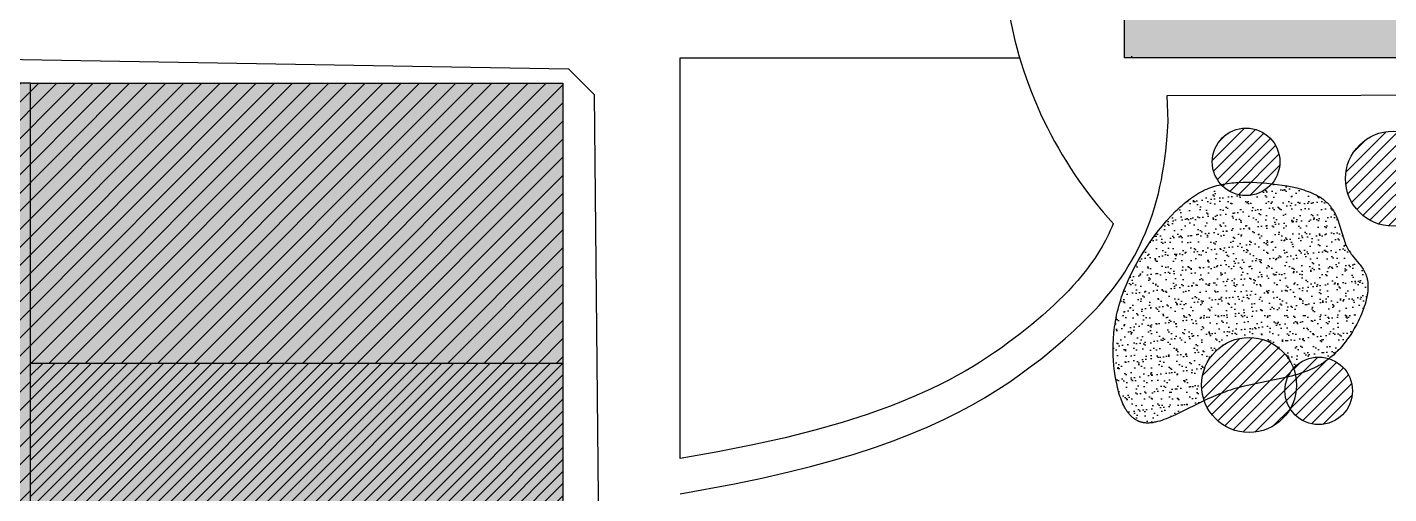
# Model space of a CAD drawing. Header units: metres. Extents: x 3702 to 4243, y 1567 to 1830.
# Drawn here: x 3890.6 to 3991.8, y 1698.9 to 1733.6 of the extents above; entities that cross this region are included whole.
import ezdxf

# ---------------------------------------------------------------- set-up
doc = ezdxf.new("R2010")
doc.units = ezdxf.units.M
for name, color, linetype in [('Buildings', 6, 'Continuous'), ('OUTLINE', 250, 'Continuous'), ('Streets', 7, 'Continuous')]:
    doc.layers.add(name, color=color, linetype=linetype)
doc.layers.add('hatch', color=7, linetype='Continuous', transparency=0.4)
doc.layers.add('site', color=7, linetype='Continuous', true_color=0x000000)

msp = doc.modelspace()

# ---------------------------------------------------------------- hatches: boundary and pattern name
at = {"layer": 'hatch', "transparency": 33554549}
h = msp.add_hatch(color=256, dxfattribs=at)
h.dxf.hatch_style = 1
h.paths.add_polyline_path([(4086.64, 1767.26), (4065.96, 1767.26), (4065.96, 1771.39), (4041.14, 1771.39), (4041.14, 1775.53), (4016.31, 1775.53), (4016.31, 1779.67), (3987.35, 1779.67), (3987.35, 1783.8), (3954.26, 1783.8), (3954.26, 1787.94), (3921.16, 1787.94), (3921.16, 1758.98), (3941.85, 1758.98), (3941.85, 1754.84), (3958.39, 1754.84), (3958.39, 1750.71), (3966.67, 1750.71), (3966.67, 1746.57), (3970.81, 1746.57), (3970.81, 1738.3), (3974.94, 1738.3), (3974.94, 1734.16), (4041.14, 1734.16), (4041.14, 1738.3), (4049.41, 1738.3), (4049.41, 1742.43), (4057.68, 1742.43), (4057.68, 1746.57), (4086.64, 1746.57)], flags=17)
h.paths.add_polyline_path([(3970.81, 1746.57), (3966.67, 1746.57), (3966.67, 1750.71), (3958.39, 1750.71), (3958.39, 1754.84), (3941.85, 1754.84), (3941.85, 1758.98), (3921.16, 1758.98), (3921.16, 1787.73), (3918.34, 1788.08), (3918.34, 1769.32), (3918.34, 1756.16), (3939.02, 1756.16), (3939.02, 1752.02), (3955.57, 1752.02), (3955.57, 1747.88), (3963.84, 1747.88), (3963.84, 1743.75), (3967.98, 1743.75), (3967.98, 1735.47), (3972.12, 1735.47), (3972.12, 1731.33), (4043.96, 1731.33), (4043.96, 1735.47), (4052.23, 1735.47), (4052.23, 1739.61), (4060.51, 1739.61), (4060.51, 1743.75), (4089.47, 1743.75), (4089.47, 1751.57), (4087.97, 1751.53), (4088.03, 1764.49), (4086.64, 1764.64), (4086.64, 1746.57), (4057.68, 1746.57), (4057.68, 1742.43), (4049.41, 1742.43), (4049.41, 1738.3), (4041.14, 1738.3), (4041.14, 1734.16), (3974.94, 1734.16), (3974.94, 1738.3), (3970.81, 1738.3)])
at = {"layer": 'hatch', "transparency": 33554534}
h = msp.add_hatch(color=256, dxfattribs=at)
h.dxf.hatch_style = 1
h.paths.add_polyline_path([(3890.82, 1729.44), (3867.97, 1729.44), (3867.97, 1669.15), (3890.82, 1669.15)])
h.paths.add_polyline_path([(3930.39, 1729.44), (3890.82, 1729.44), (3890.82, 1708.63), (3930.39, 1708.63)])
h.paths.add_polyline_path([(3891.7, 1669.15), (3867.97, 1669.15), (3867.97, 1662.11), (3891.7, 1662.11)])
h.paths.add_polyline_path([(3913.21, 1662.11), (3867.97, 1662.11), (3867.97, 1637.12), (3913.21, 1637.12)])
h.paths.add_polyline_path([(3935, 1655.6), (3913.21, 1655.6), (3913.21, 1637.12), (3935, 1637.12)])
h.paths.add_polyline_path([(3944.26, 1655.6), (3935, 1655.6), (3935.58, 1637.12), (3944.82, 1637.12), (3944.82, 1637.16)])
h.paths.add_polyline_path([(3966.12, 1655.6), (3944.82, 1655.6), (3944.82, 1637.16), (3944.83, 1637.12), (3966.12, 1637.12)])
h.paths.add_polyline_path([(3966.12, 1662.99), (3944.82, 1663.01), (3944.82, 1655.6), (3966.12, 1655.6)])
h.paths.add_polyline_path([(3984.68, 1655.6), (3966.12, 1655.6), (3966.12, 1637.12), (3984.68, 1637.12)])
h.paths.add_polyline_path([(4018.86, 1663.24), (3984.68, 1663.24), (3984.68, 1637.12), (4018.86, 1637.12)])
h.paths.add_polyline_path([(4005.92, 1678.79), (3995.27, 1678.8), (3984.62, 1678.71), (3984.69, 1663.24), (4005.98, 1663.24)])
h.paths.add_polyline_path([(4047.36, 1679.23), (4046.46, 1679.2), (4037.64, 1679.13), (4005.98, 1678.81), (4006.05, 1663.24), (4047.36, 1663.24)])
h.paths.add_polyline_path([(4047.36, 1663.24), (4018.86, 1663.24), (4018.86, 1637.12), (4047.36, 1637.12)])
h.paths.add_polyline_path([(4070.86, 1663.24), (4047.36, 1663.24), (4047.36, 1637.12), (4070.85, 1637.12), (4070.85, 1651.97)])
h.paths.add_polyline_path([(4070.86, 1679.41), (4050.82, 1679.35), (4047.36, 1679.23), (4047.36, 1663.24), (4070.86, 1663.24)])
h.paths.add_polyline_path([(4088.67, 1651.97), (4070.85, 1651.97), (4070.85, 1637.12), (4088.63, 1637.12)])
h.paths.add_polyline_path([(4124.19, 1663.24), (4124.19, 1732.62), (4102.51, 1732.62), (4102.51, 1663.24), (4088.67, 1663.24), (4088.67, 1651.97), (4088.63, 1637.12), (4124.19, 1637.12)])
h.paths.add_polyline_path([(4102.51, 1732.62), (4086.79, 1731.85), (4086.79, 1713.75), (4102.51, 1713.75)])
h.paths.add_polyline_path([(4086.79, 1731.85), (4067.96, 1730.93), (4067.96, 1713.75), (4067.96, 1706.09), (4086.79, 1706.09), (4086.79, 1713.75)])
at = {"layer": 'hatch', "transparency": 33554549}
h = msp.add_hatch(dxfattribs=at)
h.set_pattern_fill('ANSI31', color=256, scale=0.3)
h.paths.add_polyline_path([(3890.82, 1729.44), (3867.97, 1729.44), (3867.97, 1669.15), (3890.82, 1669.15)])
h.paths.add_polyline_path([(3930.39, 1729.44), (3890.82, 1729.44), (3890.82, 1708.63), (3930.39, 1708.63)])
h.paths.add_polyline_path([(3913.21, 1662.11), (3867.97, 1662.11), (3867.97, 1637.12), (3913.21, 1637.12)])
h.paths.add_polyline_path([(3891.7, 1669.15), (3867.97, 1669.15), (3867.97, 1662.11), (3891.7, 1662.11)])
h.paths.add_polyline_path([(3935, 1655.6), (3913.21, 1655.6), (3913.21, 1637.12), (3935, 1637.12)])
h.paths.add_polyline_path([(3944.26, 1655.6), (3935, 1655.6), (3935.58, 1637.12), (3944.82, 1637.12), (3944.82, 1637.16)])
h.paths.add_polyline_path([(3966.12, 1655.6), (3944.82, 1655.6), (3944.82, 1637.16), (3944.83, 1637.12), (3966.12, 1637.12)])
h.paths.add_polyline_path([(3966.12, 1662.99), (3944.82, 1663.01), (3944.82, 1655.6), (3966.12, 1655.6)])
h.paths.add_polyline_path([(3984.68, 1655.6), (3966.12, 1655.6), (3966.12, 1637.12), (3984.68, 1637.12)])
h.paths.add_polyline_path([(4018.86, 1663.24), (3984.68, 1663.24), (3984.68, 1637.12), (4018.86, 1637.12)])
h.paths.add_polyline_path([(4005.92, 1678.79), (3995.27, 1678.8), (3984.62, 1678.71), (3984.69, 1663.24), (4005.98, 1663.24)])
h.paths.add_polyline_path([(4047.36, 1679.23), (4046.46, 1679.2), (4037.64, 1679.13), (4005.98, 1678.81), (4006.05, 1663.24), (4047.36, 1663.24)])
h.paths.add_polyline_path([(4047.36, 1663.24), (4018.86, 1663.24), (4018.86, 1637.12), (4047.36, 1637.12)])
h.paths.add_polyline_path([(4070.86, 1679.41), (4050.82, 1679.35), (4047.36, 1679.23), (4047.36, 1663.24), (4070.86, 1663.24)])
h.paths.add_polyline_path([(4070.85, 1651.97), (4070.86, 1663.24), (4047.36, 1663.24), (4047.36, 1637.12), (4070.85, 1637.12)])
h.paths.add_polyline_path([(4088.67, 1651.97), (4070.85, 1651.97), (4070.85, 1637.12), (4088.63, 1637.12)])
h.paths.add_polyline_path([(4124.19, 1663.24), (4124.19, 1732.62), (4102.51, 1732.62), (4102.51, 1663.24), (4088.67, 1663.24), (4088.67, 1651.97), (4088.63, 1637.12), (4124.19, 1637.12)])
h.paths.add_polyline_path([(4102.51, 1732.62), (4086.79, 1731.85), (4086.79, 1713.75), (4102.51, 1713.75)])
h.paths.add_polyline_path([(4086.79, 1731.85), (4067.96, 1730.93), (4067.96, 1713.75), (4067.96, 1706.09), (4086.79, 1706.09), (4086.79, 1713.75)])
h.paths.add_polyline_path([(4088.73, 1669.6, 1), (4100.24, 1669.6, 1)], flags=17)
h.paths.add_polyline_path([(4075, 1686.31, 1), (4086.5, 1686.31, 1)])
h.paths.add_polyline_path([(4100.41, 1621.91), (4100.52, 1621.91), (4106.26, 1621.97), (4109.48, 1621.48, 0.879579)])
h.paths.add_polyline_path([(4109.49, 1621.11, 0.020214), (4109.48, 1621.48), (4106.26, 1621.97), (4100.52, 1621.91), (4100.41, 1621.91, 0.043797), (4100.34, 1621.11, 1)])
h.paths.add_polyline_path([(4086.25, 1623.62, 0.080858), (4086.54, 1621.8), (4097.48, 1621.89, 0.076862), (4097.75, 1623.62, 1)])
h.paths.add_polyline_path([(4097.48, 1621.89), (4086.54, 1621.8, 0.726062)])
h.paths.add_polyline_path([(4072.72, 1627.08, -0.306255), (4076.29, 1621.72), (4082.61, 1621.77, 0.068088), (4082.82, 1623.31, 0.694155)])
h.paths.add_polyline_path([(4082.61, 1621.77), (4076.29, 1621.72, -0.178626), (4074.89, 1617.99, 0.449061)])
h.paths.add_polyline_path([(4072.72, 1627.08, 0.180529), (4071.32, 1623.31, 0.07208), (4071.55, 1621.68), (4076.29, 1621.72, 0.306255)])
h.paths.add_polyline_path([(4076.29, 1621.72), (4071.55, 1621.68, 0.227178), (4074.89, 1617.99, 0.178626)])
h.paths.add_polyline_path([(4071.55, 1621.68), (4064.79, 1621.63, 0.685572), (4074.89, 1617.99, -0.227178)])
h.paths.add_polyline_path([(4072.72, 1627.08, 0.53346), (4064.79, 1621.76, 0.005815), (4064.79, 1621.63), (4071.55, 1621.68, -0.07208), (4071.32, 1623.31, -0.180529)])
h.paths.add_polyline_path([(4050.1, 1621.51), (4058.87, 1621.58, 0.744673)])
h.paths.add_polyline_path([(4059.08, 1620.23, 0.074782), (4058.87, 1621.58), (4050.1, 1621.51, 0.07079), (4049.92, 1620.23, 1)])
h.paths.add_polyline_path([(4040.22, 1621.24, 0.010571), (4040.21, 1621.43), (4031.06, 1621.36, 0.006599), (4031.06, 1621.24, 1)])
h.paths.add_polyline_path([(4031.06, 1621.36), (4040.21, 1621.43, 0.966237)])
h.paths.add_polyline_path([(4012.85, 1622.07, 0.037373), (4012.92, 1621.21), (4024.31, 1621.3, 0.033397), (4024.36, 1622.07, 1)])
h.paths.add_polyline_path([(4024.31, 1621.3), (4012.92, 1621.21, 0.867661)])
h.paths.add_polyline_path([(3988.9, 1621.45, 0.018524), (3988.92, 1621.02), (4000.4, 1621.11, 0.014551), (4000.41, 1621.45, 1)])
h.paths.add_polyline_path([(4000.4, 1621.11), (3988.92, 1621.02, 0.935952)])
h.paths.add_polyline_path([(3982.38, 1619.28, 0.061183), (3982.17, 1620.97), (3968.55, 1620.86, 0.057198), (3968.37, 1619.28, 1)])
h.paths.add_polyline_path([(3968.55, 1620.86), (3982.17, 1620.97, 0.787635)])
h.paths.add_polyline_path([(3951.3, 1620.72), (3962.75, 1620.82, 0.906454)])
h.paths.add_polyline_path([(3962.78, 1620.21, 0.026507), (3962.75, 1620.82), (3951.3, 1620.72, 0.022532), (3951.27, 1620.21, 1)])
h.paths.add_polyline_path([(3933.47, 1623.72, -0.342224), (3938.14, 1620.62), (3946.4, 1620.69, 0.005244), (3946.4, 1620.83, 0.801192)])
h.paths.add_polyline_path([(3946.4, 1620.69), (3938.14, 1620.62, -0.081725), (3938.39, 1619.15, -0.277631), (3935.95, 1615.11, 0.585593)])
h.paths.add_polyline_path([(3932.83, 1620.58), (3929.45, 1620.55, 0.077728), (3929.23, 1619.15, 0.565398), (3935.95, 1615.11, -0.245968)])
h.paths.add_polyline_path([(3938.39, 1619.15, 0.081725), (3938.14, 1620.62), (3932.83, 1620.58, 0.245968), (3935.95, 1615.11, 0.277631)])
h.paths.add_polyline_path([(3933.47, 1623.72, 0.110376), (3932.82, 1620.83, 0.009216), (3932.83, 1620.58), (3938.14, 1620.62, 0.342224)])
h.paths.add_polyline_path([(3933.47, 1623.72, 0.305561), (3929.45, 1620.55), (3932.83, 1620.58, -0.009216), (3932.82, 1620.83, -0.110376)])
h.paths.add_polyline_path([(3914.58, 1620.52, 1), (3926.08, 1620.52, 1)])
h.paths.add_polyline_path([(3907.73, 1619.28, 0.048253), (3907.63, 1620.38), (3896.32, 1620.29, 0.044272), (3896.23, 1619.28, 1)])
h.paths.add_polyline_path([(3896.32, 1620.29), (3907.63, 1620.38, 0.83029)])
h.paths.add_polyline_path([(3890.33, 1617.74, 0.145374), (3889.59, 1620.23), (3886.58, 1620.21, -0.013665), (3886.59, 1619.9, -0.325597), (3882.6, 1614.42, 0.659223)])
h.paths.add_polyline_path([(3886.59, 1619.9, 0.013665), (3886.58, 1620.21), (3881.88, 1620.17, 0.141321), (3881.18, 1617.74, 0.205383), (3882.6, 1614.42, 0.325597)])
h.paths.add_polyline_path([(3881.88, 1620.17), (3875.08, 1620.12, 0.009692), (3875.08, 1619.9, 0.508754), (3882.6, 1614.42, -0.205383), (3881.18, 1617.74, -0.141321)])
h.paths.add_polyline_path([(3875.08, 1620.12), (3881.88, 1620.17, -0.275755), (3886.06, 1622.3, 0.788724)])
h.paths.add_polyline_path([(3886.06, 1622.3, 0.275755), (3881.88, 1620.17), (3886.58, 1620.21, 0.094495)])
h.paths.add_polyline_path([(3886.06, 1622.3, -0.094495), (3886.58, 1620.21), (3889.59, 1620.23, 0.235806)])
h = msp.add_hatch(dxfattribs=at)
h.set_pattern_fill('ANSI31', color=256, scale=0.2)
h.paths.add_polyline_path([(3978.65, 1723.6, 0.185819), (3979.3, 1721.92), (3979.46, 1721.95), (3979.61, 1721.98), (3979.77, 1722), (3979.93, 1722.02), (3980.09, 1722.04), (3980.25, 1722.05), (3980.41, 1722.07), (3980.57, 1722.07), (3980.91, 1722.08), (3981.25, 1722.08), (3981.6, 1722.08), (3981.96, 1722.06), (3982.33, 1722.04), (3982.71, 1722.01), (3983.08, 1721.98, 0.177234), (3983.67, 1723.6, 1)])
h.paths.add_polyline_path([(3983.08, 1721.98), (3982.71, 1722.01), (3982.33, 1722.04), (3981.96, 1722.06), (3981.6, 1722.08), (3981.25, 1722.08), (3980.91, 1722.08), (3980.57, 1722.07), (3980.41, 1722.07), (3980.25, 1722.05), (3980.09, 1722.04), (3979.93, 1722.02), (3979.77, 1722), (3979.61, 1721.98), (3979.46, 1721.95), (3979.3, 1721.92), (3979.3, 1721.92, 0.45409)])
h.paths.add_polyline_path([(3988.55, 1722.35, 1), (3995.61, 1722.35, 1)])
h.paths.add_polyline_path([(3989.07, 1706.59, 0.325472), (3987.33, 1708.98), (3987.22, 1708.9), (3987.13, 1708.83), (3987.04, 1708.77), (3986.95, 1708.71), (3986.86, 1708.65), (3986.77, 1708.59), (3986.68, 1708.53), (3986.58, 1708.48), (3986.49, 1708.43), (3986.39, 1708.37), (3986.2, 1708.28), (3986, 1708.19), (3985.8, 1708.1), (3985.6, 1708.02), (3985.39, 1707.95), (3985.18, 1707.88), (3984.97, 1707.81), (3984.83, 1707.77, -0.053471), (3984.91, 1707.02, -0.131761), (3984.43, 1705.26, 0.752534)])
h.paths.add_polyline_path([(3986.86, 1708.65), (3986.95, 1708.71), (3987.04, 1708.77), (3987.13, 1708.83), (3987.22, 1708.9), (3987.31, 1708.97), (3987.33, 1708.98, 0.297396), (3984.68, 1708.26, -0.036268), (3984.83, 1707.77), (3984.97, 1707.81), (3985.18, 1707.88), (3985.39, 1707.95), (3985.6, 1708.02), (3985.8, 1708.1), (3986, 1708.19), (3986.2, 1708.28), (3986.39, 1708.37), (3986.49, 1708.43), (3986.58, 1708.48), (3986.68, 1708.53), (3986.77, 1708.59)])
h.paths.add_polyline_path([(3984.83, 1707.77), (3984.76, 1707.75), (3984.54, 1707.69), (3984.27, 1707.63, 0.106345), (3984.05, 1706.59, 0.141204), (3984.43, 1705.26, 0.131761), (3984.91, 1707.02, 0.053471)])
h.paths.add_polyline_path([(3984.05, 1706.59, -0.106345), (3984.27, 1707.63), (3984.1, 1707.58), (3981.38, 1707.02), (3980.92, 1706.91), (3980.46, 1706.79), (3980.24, 1706.73), (3980.01, 1706.65), (3979.79, 1706.58), (3979.57, 1706.5), (3979.13, 1706.33), (3978.69, 1706.15), (3978.27, 1705.96), (3978.05, 1705.85, 0.640608), (3984.43, 1705.26, -0.141204)])
h.paths.add_polyline_path([(3977.84, 1707.02, 0.084851), (3978.05, 1705.85), (3978.27, 1705.96), (3978.69, 1706.15), (3979.13, 1706.33), (3979.57, 1706.5), (3979.79, 1706.58), (3980.01, 1706.65), (3980.24, 1706.73), (3980.46, 1706.79), (3980.92, 1706.91), (3981.38, 1707.02), (3984.1, 1707.58), (3984.27, 1707.63, -0.075808), (3984.68, 1708.26, 0.835008)])
h.paths.add_polyline_path([(4035.64, 1702.88, 1), (4028.58, 1702.88, 1)])
h.paths.add_polyline_path([(4039.48, 1714.26, -0.131652), (4037.72, 1714.73, -0.414214), (4032.89, 1716.02, 0.131652), (4032.42, 1714.26, 1)])
h.paths.add_polyline_path([(4035.95, 1717.79, 0.267949), (4032.89, 1716.02, 0.414214), (4037.72, 1714.73, -0.267949)])
h.paths.add_polyline_path([(4035.95, 1717.79, 0.267949), (4037.72, 1714.73, 0.131652), (4039.01, 1716.02, 0.267949)])
h.paths.add_polyline_path([(4039.01, 1716.02, -0.131652), (4037.72, 1714.73, 0.131652), (4039.48, 1714.26, 0.131652)], flags=17)
h.paths.add_polyline_path([(4043.01, 1717.79, 0.57735), (4037.72, 1720.85, -0.267949), (4039.48, 1717.79, -0.131652), (4039.01, 1716.02, -0.131652), (4039.48, 1714.26, 0.414214)])
h.paths.add_polyline_path([(4039.48, 1717.79, 0.267949), (4037.72, 1720.85, 0.267949), (4035.95, 1717.79, -0.267949), (4039.01, 1716.02, 0.131652)])
h.paths.add_polyline_path([(4037.72, 1720.85, 0.57735), (4032.42, 1717.79, 0.131652), (4032.89, 1716.02, -0.267949), (4035.95, 1717.79, -0.267949)])
h.paths.add_polyline_path([(4012.25, 1692.16, -0.3227), (4009.55, 1691, -0.054539), (4009.61, 1690.46, -0.162546), (4009.1, 1688.95, 0.846505), (4013.99, 1689.77, 0.325808)])
h.paths.add_polyline_path([(4007.58, 1693.46, 0.054539), (4007.64, 1692.91, -0.260621), (4009.47, 1691.28, -0.319555), (4012.25, 1692.16, 0.136195), (4012.61, 1693.46, 1)])
h.paths.add_polyline_path([(4009.33, 1691.07, -0.266533), (4007.64, 1692.91, 0.47999), (4004.58, 1690.46, 0.720362), (4009.1, 1688.95, -0.083127), (4008.97, 1689.77, -0.136195)])
h.paths.add_polyline_path([(3977.59, 1680.09, 1), (3982.61, 1680.09, 1)])
h.paths.add_polyline_path([(3981.09, 1673.83, 0.620542), (3975, 1675.56, -0.023456), (3975.02, 1675.23, -0.18624), (3974.1, 1672.85, 0.185165), (3975.22, 1670.59, -0.18828), (3978.75, 1669.84, 0.278462), (3981.1, 1672.63)])
h.paths.add_polyline_path([(3978.75, 1669.84, -0.274249), (3975.22, 1670.59, 0.367263), (3971.08, 1665.7, 1), (3980.98, 1665.7, 0.252496)])
h.paths.add_polyline_path([(3975.22, 1670.59, 0.274249), (3978.75, 1669.84, 0.18828)])
h.paths.add_polyline_path([(3975.02, 1675.23, 0.023456), (3975, 1675.56, 0.18624), (3974.09, 1673.19, 0.023456), (3974.1, 1672.85, 0.18624)])
h.paths.add_polyline_path([(3975, 1675.56, 0.954163), (3967.96, 1675.23, 0.054475), (3968.04, 1674.46, -0.172544), (3969.3, 1672.46, 0.394764), (3974.1, 1672.85, -0.023456), (3974.09, 1673.19, -0.18624)])
h.paths.add_polyline_path([(3969.3, 1672.46, -0.172544), (3968.04, 1674.46, 0.62711), (3962.32, 1671.7, 1), (3969.38, 1671.7, 0.054475)])
h.paths.add_polyline_path([(3968.04, 1674.46, 0.172544), (3969.3, 1672.46, 0.172544)], flags=17)
h.paths.add_polyline_path([(3941.35, 1678.63, 0.642277), (3933.16, 1682.37), (3933.24, 1674.82, 0.160192), (3936.12, 1673.68, -0.16363), (3939.16, 1674.52, 0.249843)])
h.paths.add_polyline_path([(3939.16, 1674.52, 0.16363), (3936.12, 1673.68, 0.16363)])
h.paths.add_polyline_path([(3939.16, 1674.52, -0.16363), (3936.12, 1673.68, 0.249843), (3933.93, 1669.57, 1), (3943.83, 1669.57, 0.39753)])
h.paths.add_polyline_path([(3933.16, 1682.37, 0.217822), (3931.45, 1678.63, 0.223129), (3933.24, 1674.82)])
h = msp.add_hatch(dxfattribs=at)
h.set_pattern_fill('AR-SAND', color=256, scale=0.019)
h.paths.add_polyline_path([(3988.79, 1717.02), (3988.74, 1717.11), (3988.69, 1717.21), (3988.65, 1717.28), (3988.6, 1717.38), (3988.56, 1717.48), (3988.52, 1717.59), (3988.48, 1717.7), (3988.44, 1717.81), (3988.09, 1718.98), (3988, 1719.22), (3987.96, 1719.34), (3987.91, 1719.46), (3987.86, 1719.58), (3987.8, 1719.69), (3987.74, 1719.81), (3987.71, 1719.86), (3987.68, 1719.92), (3987.65, 1719.97), (3987.61, 1720.03), (3987.58, 1720.08), (3987.54, 1720.14), (3987.51, 1720.19), (3987.47, 1720.24), (3987.43, 1720.3), (3987.38, 1720.35), (3987.34, 1720.4), (3987.3, 1720.45), (3987.25, 1720.5), (3987.2, 1720.55), (3987.16, 1720.59), (3987.1, 1720.64), (3987.05, 1720.69), (3987, 1720.73), (3986.94, 1720.78), (3986.89, 1720.82), (3986.83, 1720.86), (3986.77, 1720.9), (3986.71, 1720.95), (3986.64, 1720.99), (3986.58, 1721.02), (3986.51, 1721.06), (3986.44, 1721.1), (3986.37, 1721.14), (3986.23, 1721.21), (3986.08, 1721.27), (3985.93, 1721.34), (3985.78, 1721.4), (3985.61, 1721.46), (3985.45, 1721.51), (3985.28, 1721.56), (3985.11, 1721.61), (3984.93, 1721.66), (3984.58, 1721.74), (3984.21, 1721.82), (3983.84, 1721.88), (3983.46, 1721.93), (3983.08, 1721.98), (3983.08, 1721.98, -0.45409), (3979.3, 1721.92), (3979.15, 1721.88), (3978.99, 1721.84), (3978.84, 1721.8), (3978.69, 1721.75), (3978.54, 1721.7), (3978.39, 1721.64), (3978.24, 1721.57), (3978.08, 1721.51), (3977.93, 1721.43), (3977.78, 1721.35), (3977.63, 1721.27), (3977.48, 1721.18), (3977.33, 1721.08), (3977.18, 1720.98), (3977.02, 1720.87), (3976.87, 1720.76), (3976.71, 1720.64), (3976.56, 1720.51), (3976.4, 1720.37), (3976.24, 1720.23), (3976.08, 1720.08), (3975.92, 1719.93), (3975.6, 1719.6), (3975.28, 1719.25), (3974.97, 1718.88), (3974.65, 1718.5), (3974.34, 1718.09), (3974.04, 1717.67), (3973.75, 1717.24), (3973.47, 1716.8), (3973.2, 1716.35), (3972.94, 1715.9), (3972.7, 1715.43), (3972.47, 1714.97), (3972.27, 1714.5), (3972.17, 1714.27), (3972.08, 1714.04), (3971.99, 1713.81), (3971.91, 1713.58), (3971.84, 1713.35), (3971.77, 1713.12), (3971.71, 1712.89), (3971.65, 1712.66), (3971.59, 1712.44), (3971.54, 1712.21), (3971.5, 1711.99), (3971.46, 1711.77), (3971.42, 1711.55), (3971.39, 1711.33), (3971.36, 1711.11), (3971.34, 1710.89), (3971.3, 1710.46), (3971.28, 1710.04), (3971.28, 1709.63), (3971.28, 1709.22), (3971.3, 1708.83), (3971.34, 1708.44), (3971.38, 1708.06), (3971.43, 1707.7), (3971.5, 1707.34), (3971.57, 1707), (3971.61, 1706.83), (3971.65, 1706.67), (3971.69, 1706.51), (3971.74, 1706.35), (3971.78, 1706.2), (3971.84, 1706.05), (3971.89, 1705.9), (3971.95, 1705.76), (3972, 1705.63), (3972.07, 1705.5), (3972.1, 1705.44), (3972.13, 1705.37), (3972.17, 1705.31), (3972.2, 1705.25), (3972.23, 1705.2), (3972.27, 1705.14), (3972.31, 1705.08), (3972.34, 1705.03), (3972.38, 1704.98), (3972.42, 1704.93), (3972.46, 1704.88), (3972.5, 1704.83), (3972.54, 1704.78), (3972.59, 1704.74), (3972.63, 1704.7), (3972.67, 1704.65), (3972.72, 1704.61), (3972.76, 1704.58), (3972.81, 1704.54), (3972.86, 1704.5), (3972.91, 1704.47), (3972.96, 1704.44), (3973.01, 1704.41), (3973.06, 1704.38), (3973.08, 1704.37), (3973.11, 1704.36), (3973.14, 1704.34), (3973.16, 1704.33), (3973.19, 1704.32), (3973.22, 1704.31), (3973.24, 1704.3), (3973.27, 1704.29), (3973.3, 1704.28), (3973.33, 1704.27), (3973.36, 1704.26), (3973.38, 1704.25), (3973.41, 1704.25), (3973.44, 1704.24), (3973.47, 1704.23), (3973.5, 1704.23), (3973.53, 1704.22), (3973.56, 1704.21), (3973.62, 1704.21), (3973.68, 1704.2), (3973.75, 1704.19), (3973.81, 1704.19), (3973.88, 1704.19), (3973.94, 1704.19), (3974.01, 1704.2), (3974.08, 1704.2), (3974.15, 1704.21), (3974.22, 1704.22), (3974.29, 1704.23), (3974.36, 1704.25), (3974.43, 1704.26), (3974.51, 1704.28), (3974.58, 1704.3), (3974.74, 1704.34), (3974.89, 1704.39), (3975.05, 1704.45), (3975.22, 1704.51), (3975.39, 1704.58), (3975.56, 1704.65), (3975.91, 1704.81), (3978.05, 1705.85, -0.084851), (3977.84, 1707.02, -0.835008), (3984.68, 1708.26, -0.297396), (3987.33, 1708.98), (3987.39, 1709.03), (3987.48, 1709.11), (3987.65, 1709.25), (3987.81, 1709.4), (3987.97, 1709.56), (3988.12, 1709.72), (3988.27, 1709.89), (3988.41, 1710.06), (3988.55, 1710.24), (3988.68, 1710.42), (3988.81, 1710.6), (3988.94, 1710.78), (3989.06, 1710.97), (3989.17, 1711.16), (3989.28, 1711.35), (3989.38, 1711.54), (3989.48, 1711.73), (3989.57, 1711.92), (3989.66, 1712.11), (3989.74, 1712.29), (3989.81, 1712.48), (3989.88, 1712.67), (3989.94, 1712.85), (3990, 1713.03), (3990.05, 1713.2), (3990.09, 1713.38), (3990.13, 1713.55), (3990.16, 1713.71), (3990.18, 1713.79), (3990.19, 1713.87), (3990.2, 1713.95), (3990.21, 1714.02), (3990.21, 1714.1), (3990.22, 1714.17), (3990.22, 1714.24), (3990.22, 1714.31), (3990.22, 1714.38), (3990.22, 1714.45), (3990.22, 1714.51), (3990.21, 1714.58), (3990.21, 1714.64), (3990.2, 1714.7), (3990.19, 1714.76), (3990.18, 1714.82), (3990.17, 1714.88), (3990.16, 1714.93), (3990.14, 1714.99), (3990.13, 1715.04), (3990.11, 1715.09), (3990.09, 1715.15), (3990.07, 1715.2), (3990.05, 1715.25), (3990.03, 1715.3), (3990.01, 1715.35), (3989.99, 1715.39), (3989.97, 1715.44), (3989.94, 1715.49), (3989.92, 1715.53), (3989.89, 1715.58), (3989.86, 1715.62), (3989.81, 1715.71), (3989.75, 1715.79), (3989.69, 1715.87), (3989.63, 1715.95), (3989.57, 1716.03), (3989.17, 1716.5), (3989.05, 1716.66), (3988.98, 1716.74), (3988.92, 1716.83), (3988.86, 1716.91)])
h = msp.add_hatch(color=256, dxfattribs=at)
h.dxf.hatch_style = 1
h.paths.add_polyline_path([(3930.39, 1708.63), (3890.82, 1708.63), (3890.82, 1669.15), (3891.7, 1669.15), (3891.7, 1662.11), (3913.21, 1662.11), (3913.21, 1655.6), (3930.39, 1655.6)])
h = msp.add_hatch(dxfattribs=at)
h.set_pattern_fill('ANSI31', color=256, scale=0.2)
h.paths.add_polyline_path([(3930.39, 1708.63), (3890.82, 1708.63), (3890.82, 1669.15), (3891.7, 1669.15), (3891.7, 1662.11), (3913.21, 1662.11), (3913.21, 1655.6), (3930.39, 1655.6)])

# ---------------------------------------------------------------- linework, layer by layer
at = {"layer": 'Buildings'}
msp.add_line((3930.39, 1708.63), (3930.39, 1655.6), dxfattribs=at)
for points in [[(3867.97, 1669.15), (3890.82, 1669.15), (3890.82, 1729.44), (3867.97, 1729.44)], [(3890.82, 1729.44), (3930.39, 1729.44), (3930.39, 1708.63), (3890.82, 1708.63)]]:
    msp.add_lwpolyline(points, close=True, dxfattribs=at)
msp.add_lwpolyline([(3975.3, 1728.52), (4047.26, 1728.65)], dxfattribs=at)
at = {"layer": 'hatch'}
msp.add_lwpolyline([(3932.7, 1728.61), (3933.4, 1658.75), (3942.35, 1658.84), (3942.35, 1666.04), (3969.7, 1665.7), (3969.7, 1658.89), (3981.28, 1658.89), (3981.04, 1677.76)], dxfattribs=at)
for centre, radius in [((3981.16, 1723.6, -0.22), 2.51), ((3992.08, 1722.35, -0.22), 3.53), ((3981.38, 1707.02, -0.22), 3.53), ((3986.56, 1706.59), 2.51)]:
    msp.add_circle(centre, radius, dxfattribs=at)
at = {"layer": 'OUTLINE'}
msp.add_lwpolyline([(4052.23, 1735.47), (4043.96, 1735.47), (4043.96, 1731.33), (3972.12, 1731.33), (3972.12, 1735.47), (3967.98, 1735.47), (3967.98, 1743.75), (3963.84, 1743.75), (3963.84, 1747.88), (3955.57, 1747.88), (3955.57, 1752.02), (3939.02, 1752.02), (3939.02, 1756.16), (3918.34, 1756.16), (3918.34, 1790.77), (3957.08, 1790.77), (3957.08, 1786.63), (3990.18, 1786.63), (3990.18, 1782.49), (4019.14, 1782.49), (4019.14, 1778.36), (4043.96, 1778.36), (4043.96, 1774.22), (4068.78, 1774.22)], dxfattribs=at)
at = {"layer": 'site'}
for p, q in [((3972.64, 1731.46), (3972.65, 1731.33, -0.01)), ((3975.36, 1726.6, -0.13), (3975.3, 1728.52, -0.08)), ((3975.3, 1725.5, -0.13), (3975.36, 1726.6, -0.13)), ((3975.25, 1724.95, -0.13), (3975.3, 1725.5, -0.13)), ((3975.13, 1723.86, -0.13), (3975.19, 1724.4, -0.13)), ((3975.19, 1724.4, -0.13), (3975.25, 1724.95, -0.13)), ((3974.96, 1722.79, -0.13), (3975.05, 1723.31, -0.13)), ((3975.05, 1723.31, -0.13), (3975.13, 1723.86, -0.13)), ((3974.76, 1721.76, -0.13), (3974.87, 1722.27, -0.13)), ((3974.87, 1722.27, -0.13), (3974.96, 1722.79, -0.13)), ((3974.64, 1721.24, -0.13), (3974.76, 1721.76, -0.13)), ((3977.48, 1721.18, -0.22), (3977.63, 1721.27, -0.22)), ((3977.63, 1721.27, -0.22), (3977.78, 1721.35, -0.22)), ((3977.78, 1721.35, -0.22), (3977.93, 1721.43, -0.22)), ((3977.93, 1721.43, -0.22), (3978.08, 1721.51, -0.22)), ((3978.08, 1721.51, -0.22), (3978.24, 1721.57, -0.22)), ((3978.24, 1721.57, -0.22), (3978.39, 1721.64, -0.22)), ((3978.39, 1721.64, -0.22), (3978.54, 1721.7, -0.22)), ((3978.54, 1721.7, -0.22), (3978.69, 1721.75, -0.22)), ((3978.69, 1721.75, -0.22), (3978.84, 1721.8, -0.22)), ((3978.84, 1721.8, -0.22), (3978.99, 1721.84, -0.22)), ((3978.99, 1721.84, -0.22), (3979.15, 1721.88, -0.22)), ((3979.15, 1721.88, -0.22), (3979.3, 1721.92, -0.22)), ((3979.3, 1721.92, -0.22), (3979.46, 1721.95, -0.22)), ((3979.46, 1721.95, -0.22), (3979.61, 1721.98, -0.22)), ((3979.61, 1721.98, -0.22), (3979.77, 1722, -0.22)), ((3979.77, 1722, -0.22), (3979.93, 1722.02, -0.22)), ((3979.93, 1722.02, -0.22), (3980.09, 1722.04, -0.22)), ((3980.09, 1722.04, -0.22), (3980.25, 1722.05, -0.22)), ((3980.25, 1722.05, -0.22), (3980.41, 1722.07, -0.22)), ((3980.41, 1722.07, -0.22), (3980.57, 1722.07, -0.22)), ((3980.57, 1722.07, -0.22), (3980.91, 1722.08, -0.22)), ((3980.91, 1722.08, -0.22), (3981.25, 1722.08, -0.22)), ((3981.25, 1722.08, -0.22), (3981.6, 1722.08, -0.22)), ((3981.6, 1722.08, -0.22), (3981.96, 1722.06, -0.22)), ((3981.96, 1722.06, -0.22), (3982.33, 1722.04, -0.22)), ((3982.33, 1722.04, -0.22), (3982.71, 1722.01, -0.22)), ((3982.71, 1722.01, -0.22), (3983.08, 1721.98, -0.22)), ((3983.08, 1721.98, -0.22), (3983.46, 1721.93, -0.22)), ((3983.46, 1721.93, -0.22), (3983.84, 1721.88, -0.22)), ((3983.84, 1721.88, -0.22), (3984.21, 1721.82, -0.22)), ((3984.21, 1721.82, -0.22), (3984.58, 1721.74, -0.22)), ((3984.58, 1721.74, -0.22), (3984.93, 1721.66, -0.22)), ((3984.93, 1721.66, -0.22), (3985.11, 1721.61, -0.22)), ((3985.11, 1721.61, -0.22), (3985.28, 1721.56, -0.22)), ((3985.28, 1721.56, -0.22), (3985.45, 1721.51, -0.22)), ((3985.45, 1721.51, -0.22), (3985.61, 1721.46, -0.22)), ((3985.61, 1721.46, -0.22), (3985.78, 1721.4, -0.22)), ((3985.78, 1721.4, -0.22), (3985.93, 1721.34, -0.22)), ((3985.93, 1721.34, -0.22), (3986.08, 1721.27, -0.22)), ((3986.08, 1721.27, -0.22), (3986.23, 1721.21, -0.22)), ((3974.36, 1720.22, -0.13), (3974.5, 1720.73, -0.13)), ((3974.5, 1720.73, -0.13), (3974.64, 1721.24, -0.13)), ((3976.24, 1720.23, -0.22), (3976.4, 1720.37, -0.22)), ((3976.4, 1720.37, -0.22), (3976.56, 1720.51, -0.22)), ((3976.56, 1720.51, -0.22), (3976.71, 1720.64, -0.22)), ((3976.71, 1720.64, -0.22), (3976.87, 1720.76, -0.22)), ((3976.87, 1720.76, -0.22), (3977.02, 1720.87, -0.22)), ((3977.02, 1720.87, -0.22), (3977.18, 1720.98, -0.22)), ((3977.18, 1720.98, -0.22), (3977.33, 1721.08, -0.22)), ((3977.33, 1721.08, -0.22), (3977.48, 1721.18, -0.22)), ((3986.23, 1721.21, -0.22), (3986.37, 1721.14, -0.22)), ((3986.37, 1721.14, -0.22), (3986.44, 1721.1, -0.22)), ((3986.44, 1721.1, -0.22), (3986.51, 1721.06, -0.22)), ((3986.51, 1721.06, -0.22), (3986.58, 1721.02, -0.22)), ((3986.58, 1721.02, -0.22), (3986.64, 1720.99, -0.22)), ((3986.64, 1720.99, -0.22), (3986.71, 1720.95, -0.22)), ((3986.71, 1720.95, -0.22), (3986.77, 1720.9, -0.22)), ((3986.77, 1720.9, -0.22), (3986.83, 1720.86, -0.22)), ((3986.83, 1720.86, -0.22), (3986.89, 1720.82, -0.22)), ((3986.89, 1720.82, -0.22), (3986.94, 1720.78, -0.22)), ((3986.94, 1720.78, -0.22), (3987, 1720.73, -0.22)), ((3987, 1720.73, -0.22), (3987.05, 1720.69, -0.22)), ((3987.05, 1720.69, -0.22), (3987.1, 1720.64, -0.22)), ((3987.1, 1720.64, -0.22), (3987.16, 1720.59, -0.22)), ((3987.16, 1720.59, -0.22), (3987.2, 1720.55, -0.22)), ((3987.2, 1720.55, -0.22), (3987.25, 1720.5, -0.22)), ((3987.25, 1720.5, -0.22), (3987.3, 1720.45, -0.22)), ((3987.3, 1720.45, -0.22), (3987.34, 1720.4, -0.22)), ((3987.34, 1720.4, -0.22), (3987.38, 1720.35, -0.22)), ((3987.38, 1720.35, -0.22), (3987.43, 1720.3, -0.22)), ((3987.43, 1720.3, -0.22), (3987.47, 1720.24, -0.22)), ((3974.03, 1719.22, -0.13), (3974.2, 1719.72, -0.13)), ((3974.2, 1719.72, -0.13), (3974.36, 1720.22, -0.13)), ((3974.97, 1718.88, -0.22), (3975.28, 1719.25, -0.22)), ((3975.28, 1719.25, -0.22), (3975.6, 1719.6, -0.22)), ((3975.6, 1719.6, -0.22), (3975.92, 1719.93, -0.22)), ((3975.92, 1719.93, -0.22), (3976.08, 1720.08, -0.22)), ((3976.08, 1720.08, -0.22), (3976.24, 1720.23, -0.22)), ((3987.47, 1720.24, -0.22), (3987.51, 1720.19, -0.22)), ((3987.51, 1720.19, -0.22), (3987.54, 1720.14, -0.22)), ((3987.54, 1720.14, -0.22), (3987.58, 1720.08, -0.22)), ((3987.58, 1720.08, -0.22), (3987.61, 1720.03, -0.22)), ((3987.61, 1720.03, -0.22), (3987.65, 1719.97, -0.22)), ((3987.65, 1719.97, -0.22), (3987.68, 1719.92, -0.22)), ((3987.68, 1719.92, -0.22), (3987.71, 1719.86, -0.22)), ((3987.71, 1719.86, -0.22), (3987.74, 1719.81, -0.22)), ((3987.74, 1719.81, -0.22), (3987.8, 1719.69, -0.22)), ((3987.8, 1719.69, -0.22), (3987.86, 1719.58, -0.22)), ((3987.86, 1719.58, -0.22), (3987.91, 1719.46, -0.22)), ((3987.91, 1719.46, -0.22), (3987.96, 1719.34, -0.22)), ((3987.96, 1719.34, -0.22), (3988, 1719.22, -0.22)), ((3970.95, 1718.25, -0.19), (3970.84, 1718.01, -0.19)), ((3971.07, 1718.49, -0.19), (3970.95, 1718.25, -0.19)), ((3971.18, 1718.74, -0.19), (3971.07, 1718.49, -0.19)), ((3971.29, 1718.99, -0.19), (3971.18, 1718.74, -0.19)), ((3973.49, 1717.9, -0.13), (3973.68, 1718.33, -0.13)), ((3973.68, 1718.33, -0.13), (3973.86, 1718.78, -0.13)), ((3973.86, 1718.78, -0.13), (3974.03, 1719.22, -0.13)), ((3974.34, 1718.09, -0.22), (3974.65, 1718.5, -0.22)), ((3974.65, 1718.5, -0.22), (3974.97, 1718.88, -0.22)), ((3988, 1719.22, -0.22), (3988.09, 1718.98, -0.22)), ((3988.09, 1718.98, -0.22), (3988.44, 1717.81, -0.22)), ((3970.46, 1717.31, -0.19), (3970.19, 1716.86, -0.19)), ((3970.71, 1717.77, -0.19), (3970.46, 1717.31, -0.19)), ((3970.84, 1718.01, -0.19), (3970.71, 1717.77, -0.19)), ((3973.08, 1717.04, -0.13), (3973.29, 1717.46, -0.13)), ((3973.29, 1717.46, -0.13), (3973.49, 1717.9, -0.13)), ((3973.47, 1716.8, -0.22), (3973.75, 1717.24, -0.22)), ((3973.75, 1717.24, -0.22), (3974.04, 1717.67, -0.22)), ((3974.04, 1717.67, -0.22), (3974.34, 1718.09, -0.22)), ((3988.44, 1717.81, -0.22), (3988.48, 1717.7, -0.22)), ((3988.48, 1717.7, -0.22), (3988.52, 1717.59, -0.22)), ((3988.52, 1717.59, -0.22), (3988.56, 1717.48, -0.22)), ((3988.56, 1717.48, -0.22), (3988.6, 1717.38, -0.22)), ((3988.6, 1717.38, -0.22), (3988.65, 1717.28, -0.22)), ((3988.65, 1717.28, -0.22), (3988.67, 1717.23, -0.22)), ((3988.67, 1717.23, -0.22), (3988.7, 1717.18, -0.22)), ((3969.91, 1716.43, -0.19), (3969.61, 1716, -0.19)), ((3970.19, 1716.86, -0.19), (3969.91, 1716.43, -0.19)), ((3972.38, 1715.79, -0.13), (3972.63, 1716.2, -0.13)), ((3972.63, 1716.2, -0.13), (3972.86, 1716.62, -0.13)), ((3972.86, 1716.62, -0.13), (3973.08, 1717.04, -0.13)), ((3972.94, 1715.9, -0.22), (3973.2, 1716.35, -0.22)), ((3973.2, 1716.35, -0.22), (3973.47, 1716.8, -0.22)), ((3988.7, 1717.18, -0.22), (3988.72, 1717.14, -0.22)), ((3988.72, 1717.14, -0.22), (3988.75, 1717.09, -0.22)), ((3988.75, 1717.09, -0.22), (3988.78, 1717.04, -0.22)), ((3988.78, 1717.04, -0.22), (3988.81, 1717, -0.22)), ((3988.81, 1717, -0.22), (3988.86, 1716.91, -0.22)), ((3988.86, 1716.91, -0.22), (3988.92, 1716.83, -0.22)), ((3988.92, 1716.83, -0.22), (3988.98, 1716.74, -0.22)), ((3988.98, 1716.74, -0.22), (3989.05, 1716.66, -0.22)), ((3989.05, 1716.66, -0.22), (3989.17, 1716.5, -0.22)), ((3989.17, 1716.5, -0.22), (3989.57, 1716.03, -0.22)), ((3968.99, 1715.19, -0.19), (3968.66, 1714.79, -0.19)), ((3969.31, 1715.59, -0.19), (3968.99, 1715.19, -0.19)), ((3969.61, 1716, -0.19), (3969.31, 1715.59, -0.19)), ((3971.9, 1715.04, -0.13), (3972.14, 1715.41, -0.13)), ((3972.14, 1715.41, -0.13), (3972.38, 1715.79, -0.13)), ((3972.47, 1714.97, -0.22), (3972.7, 1715.43, -0.22)), ((3972.7, 1715.43, -0.22), (3972.94, 1715.9, -0.22)), ((3989.57, 1716.03, -0.22), (3989.63, 1715.95, -0.22)), ((3989.63, 1715.95, -0.22), (3989.69, 1715.87, -0.22)), ((3989.69, 1715.87, -0.22), (3989.75, 1715.79, -0.22)), ((3989.75, 1715.79, -0.22), (3989.81, 1715.71, -0.22)), ((3989.81, 1715.71, -0.22), (3989.86, 1715.62, -0.22)), ((3989.86, 1715.62, -0.22), (3989.89, 1715.58, -0.22)), ((3989.89, 1715.58, -0.22), (3989.92, 1715.53, -0.22)), ((3989.92, 1715.53, -0.22), (3989.94, 1715.49, -0.22)), ((3989.94, 1715.49, -0.22), (3989.97, 1715.44, -0.22)), ((3989.97, 1715.44, -0.22), (3989.99, 1715.39, -0.22)), ((3989.99, 1715.39, -0.22), (3990.01, 1715.35, -0.22)), ((3990.01, 1715.35, -0.22), (3990.03, 1715.3, -0.22)), ((3990.03, 1715.3, -0.22), (3990.05, 1715.25, -0.22)), ((3990.05, 1715.25, -0.22), (3990.07, 1715.2, -0.22)), ((3990.07, 1715.2, -0.22), (3990.09, 1715.15, -0.22)), ((3968.32, 1714.41, -0.19), (3967.97, 1714.03, -0.19)), ((3968.66, 1714.79, -0.19), (3968.32, 1714.41, -0.19)), ((3971.1, 1713.96, -0.13), (3971.37, 1714.31, -0.13)), ((3971.37, 1714.31, -0.13), (3971.64, 1714.67, -0.13)), ((3971.64, 1714.67, -0.13), (3971.9, 1715.04, -0.13)), ((3972.08, 1714.04, -0.22), (3972.17, 1714.27, -0.22)), ((3972.17, 1714.27, -0.22), (3972.27, 1714.5, -0.22)), ((3972.27, 1714.5, -0.22), (3972.47, 1714.97, -0.22)), ((3990.09, 1715.15, -0.22), (3990.11, 1715.09, -0.22)), ((3990.11, 1715.09, -0.22), (3990.13, 1715.04, -0.22)), ((3990.13, 1715.04, -0.22), (3990.14, 1714.99, -0.22)), ((3990.14, 1714.99, -0.22), (3990.16, 1714.93, -0.22)), ((3990.16, 1714.93, -0.22), (3990.17, 1714.88, -0.22)), ((3990.17, 1714.88, -0.22), (3990.18, 1714.82, -0.22)), ((3990.18, 1714.82, -0.22), (3990.19, 1714.76, -0.22)), ((3990.19, 1714.76, -0.22), (3990.2, 1714.7, -0.22)), ((3990.2, 1714.7, -0.22), (3990.21, 1714.64, -0.22)), ((3990.21, 1714.64, -0.22), (3990.21, 1714.58, -0.22)), ((3990.21, 1714.58, -0.22), (3990.22, 1714.51, -0.22)), ((3990.22, 1714.51, -0.22), (3990.22, 1714.45, -0.22)), ((3990.22, 1714.45, -0.22), (3990.22, 1714.38, -0.22)), ((3990.22, 1714.38, -0.22), (3990.22, 1714.31, -0.22)), ((3990.22, 1714.31, -0.22), (3990.22, 1714.24, -0.22)), ((3990.22, 1714.24, -0.22), (3990.22, 1714.17, -0.22)), ((3967.23, 1713.29, -0.19), (3966.85, 1712.93, -0.19)), ((3967.61, 1713.66, -0.19), (3967.23, 1713.29, -0.19)), ((3967.97, 1714.03, -0.19), (3967.61, 1713.66, -0.19)), ((3970.23, 1712.93, -0.13), (3970.53, 1713.27, -0.13)), ((3970.53, 1713.27, -0.13), (3970.82, 1713.61, -0.13)), ((3970.82, 1713.61, -0.13), (3971.1, 1713.96, -0.13)), ((3971.77, 1713.12, -0.22), (3971.84, 1713.35, -0.22)), ((3971.84, 1713.35, -0.22), (3971.91, 1713.58, -0.22)), ((3971.91, 1713.58, -0.22), (3971.99, 1713.81, -0.22)), ((3971.99, 1713.81, -0.22), (3972.08, 1714.04, -0.22)), ((3990.05, 1713.2, -0.22), (3990, 1713.03, -0.22)), ((3990.09, 1713.38, -0.22), (3990.05, 1713.2, -0.22)), ((3990.13, 1713.55, -0.22), (3990.09, 1713.38, -0.22)), ((3990.16, 1713.71, -0.22), (3990.13, 1713.55, -0.22)), ((3990.18, 1713.79, -0.22), (3990.16, 1713.71, -0.22)), ((3990.19, 1713.87, -0.22), (3990.18, 1713.79, -0.22)), ((3990.2, 1713.95, -0.22), (3990.19, 1713.87, -0.22)), ((3990.21, 1714.02, -0.22), (3990.2, 1713.95, -0.22)), ((3990.22, 1714.17, -0.22), (3990.21, 1714.1, -0.22)), ((3990.21, 1714.1, -0.22), (3990.21, 1714.02, -0.22)), ((3966.06, 1712.22, -0.19), (3965.23, 1711.52, -0.19)), ((3966.85, 1712.93, -0.19), (3966.06, 1712.22, -0.19)), ((3969.01, 1711.67, -0.13), (3969.63, 1712.29, -0.13)), ((3969.63, 1712.29, -0.13), (3969.94, 1712.61, -0.13)), ((3969.94, 1712.61, -0.13), (3970.23, 1712.93, -0.13)), ((3971.5, 1711.99, -0.22), (3971.54, 1712.21, -0.22)), ((3971.54, 1712.21, -0.22), (3971.59, 1712.44, -0.22)), ((3971.59, 1712.44, -0.22), (3971.65, 1712.66, -0.22)), ((3971.65, 1712.66, -0.22), (3971.71, 1712.89, -0.22)), ((3971.71, 1712.89, -0.22), (3971.77, 1713.12, -0.22)), ((3989.74, 1712.29, -0.22), (3989.66, 1712.11, -0.22)), ((3989.81, 1712.48, -0.22), (3989.74, 1712.29, -0.22)), ((3989.88, 1712.67, -0.22), (3989.81, 1712.48, -0.22)), ((3989.94, 1712.85, -0.22), (3989.88, 1712.67, -0.22)), ((3990, 1713.03, -0.22), (3989.94, 1712.85, -0.22)), ((3965.23, 1711.52, -0.19), (3964.36, 1710.82, -0.19)), ((3968.38, 1711.06, -0.13), (3969.01, 1711.67, -0.13)), ((3971.36, 1711.11, -0.22), (3971.39, 1711.33, -0.22)), ((3971.39, 1711.33, -0.22), (3971.42, 1711.55, -0.22)), ((3971.42, 1711.55, -0.22), (3971.46, 1711.77, -0.22)), ((3971.46, 1711.77, -0.22), (3971.5, 1711.99, -0.22)), ((3989.17, 1711.16, -0.22), (3989.06, 1710.97, -0.22)), ((3989.28, 1711.35, -0.22), (3989.17, 1711.16, -0.22)), ((3989.38, 1711.54, -0.22), (3989.28, 1711.35, -0.22)), ((3989.48, 1711.73, -0.22), (3989.38, 1711.54, -0.22)), ((3989.57, 1711.92, -0.22), (3989.48, 1711.73, -0.22)), ((3989.66, 1712.11, -0.22), (3989.57, 1711.92, -0.22)), ((3964.36, 1710.82, -0.19), (3963.44, 1710.12, -0.19)), ((3966.82, 1709.7, -0.13), (3967.72, 1710.48, -0.13)), ((3967.72, 1710.48, -0.13), (3968.38, 1711.06, -0.13)), ((3971.28, 1710.04, -0.22), (3971.3, 1710.46, -0.22)), ((3971.3, 1710.46, -0.22), (3971.34, 1710.89, -0.22)), ((3971.34, 1710.89, -0.22), (3971.36, 1711.11, -0.22)), ((3988.55, 1710.24, -0.22), (3988.41, 1710.06, -0.22)), ((3988.68, 1710.42, -0.22), (3988.55, 1710.24, -0.22)), ((3988.81, 1710.6, -0.22), (3988.68, 1710.42, -0.22)), ((3988.94, 1710.78, -0.22), (3988.81, 1710.6, -0.22)), ((3989.06, 1710.97, -0.22), (3988.94, 1710.78, -0.22)), ((3962.47, 1709.43, -0.19), (3961.95, 1709.08, -0.19)), ((3962.96, 1709.77, -0.19), (3962.47, 1709.43, -0.19)), ((3963.44, 1710.12, -0.19), (3962.96, 1709.77, -0.19)), ((3965.9, 1708.95, -0.13), (3966.82, 1709.7, -0.13)), ((3971.28, 1709.63, -0.22), (3971.28, 1710.04, -0.22)), ((3971.28, 1709.22, -0.22), (3971.28, 1709.63, -0.22)), ((3971.3, 1708.83, -0.22), (3971.28, 1709.22, -0.22)), ((3987.65, 1709.25, -0.22), (3987.48, 1709.11, -0.22)), ((3987.81, 1709.4, -0.22), (3987.65, 1709.25, -0.22)), ((3987.97, 1709.56, -0.22), (3987.81, 1709.4, -0.22)), ((3988.12, 1709.72, -0.22), (3987.97, 1709.56, -0.22)), ((3988.27, 1709.89, -0.22), (3988.12, 1709.72, -0.22)), ((3988.41, 1710.06, -0.22), (3988.27, 1709.89, -0.22)), ((3960.87, 1708.4, -0.19), (3960.29, 1708.06, -0.19)), ((3961.42, 1708.74, -0.19), (3960.87, 1708.4, -0.19)), ((3961.95, 1709.08, -0.19), (3961.42, 1708.74, -0.19)), ((3964.33, 1707.77, -0.13), (3965.12, 1708.36, -0.13)), ((3965.12, 1708.36, -0.13), (3965.9, 1708.95, -0.13)), ((3971.34, 1708.44, -0.22), (3971.3, 1708.83, -0.22)), ((3971.38, 1708.06, -0.22), (3971.34, 1708.44, -0.22)), ((3986, 1708.19, -0.22), (3985.8, 1708.1, -0.22)), ((3986.2, 1708.28, -0.22), (3986, 1708.19, -0.22)), ((3986.39, 1708.37, -0.22), (3986.2, 1708.28, -0.22)), ((3986.49, 1708.43, -0.22), (3986.39, 1708.37, -0.22)), ((3986.58, 1708.48, -0.22), (3986.49, 1708.43, -0.22)), ((3986.68, 1708.53, -0.22), (3986.58, 1708.48, -0.22)), ((3986.77, 1708.59, -0.22), (3986.68, 1708.53, -0.22)), ((3986.86, 1708.65, -0.22), (3986.77, 1708.59, -0.22)), ((3986.95, 1708.71, -0.22), (3986.86, 1708.65, -0.22)), ((3987.04, 1708.77, -0.22), (3986.95, 1708.71, -0.22)), ((3987.13, 1708.83, -0.22), (3987.04, 1708.77, -0.22)), ((3987.22, 1708.9, -0.22), (3987.13, 1708.83, -0.22)), ((3987.31, 1708.97, -0.22), (3987.22, 1708.9, -0.22)), ((3987.39, 1709.03, -0.22), (3987.31, 1708.97, -0.22)), ((3987.48, 1709.11, -0.22), (3987.39, 1709.03, -0.22)), ((3959.07, 1707.39, -0.18), (3958.42, 1707.06, -0.18)), ((3959.7, 1707.73, -0.19), (3959.07, 1707.39, -0.18)), ((3960.29, 1708.06, -0.19), (3959.7, 1707.73, -0.19)), ((3962.7, 1706.68, -0.13), (3963.52, 1707.21, -0.13)), ((3963.52, 1707.21, -0.13), (3964.33, 1707.77, -0.13)), ((3971.43, 1707.7, -0.22), (3971.38, 1708.06, -0.22)), ((3971.5, 1707.34, -0.22), (3971.43, 1707.7, -0.22)), ((3971.57, 1707, -0.22), (3971.5, 1707.34, -0.22)), ((3984.1, 1707.58, -0.22), (3981.38, 1707.02, -0.22)), ((3984.54, 1707.69, -0.22), (3984.1, 1707.58, -0.22)), ((3984.76, 1707.75, -0.22), (3984.54, 1707.69, -0.22)), ((3984.97, 1707.81, -0.22), (3984.76, 1707.75, -0.22)), ((3985.18, 1707.88, -0.22), (3984.97, 1707.81, -0.22)), ((3985.39, 1707.95, -0.22), (3985.18, 1707.88, -0.22)), ((3985.6, 1708.02, -0.22), (3985.39, 1707.95, -0.22)), ((3985.8, 1708.1, -0.22), (3985.6, 1708.02, -0.22)), ((3956.3, 1706.09, -0.17), (3955.53, 1705.77, -0.16)), ((3957.04, 1706.41, -0.17), (3956.3, 1706.09, -0.17)), ((3957.75, 1706.73, -0.18), (3957.04, 1706.41, -0.17)), ((3958.42, 1707.06, -0.18), (3957.75, 1706.73, -0.18)), ((3961.73, 1706.08, -0.13), (3962.7, 1706.68, -0.13)), ((3971.61, 1706.83, -0.22), (3971.57, 1707, -0.22)), ((3971.65, 1706.67, -0.22), (3971.61, 1706.83, -0.22)), ((3971.69, 1706.51, -0.22), (3971.65, 1706.67, -0.22)), ((3971.74, 1706.35, -0.22), (3971.69, 1706.51, -0.22)), ((3971.78, 1706.2, -0.22), (3971.74, 1706.35, -0.22)), ((3971.84, 1706.05, -0.22), (3971.78, 1706.2, -0.22)), ((3978.69, 1706.15, -0.22), (3978.27, 1705.96, -0.22)), ((3979.13, 1706.33, -0.22), (3978.69, 1706.15, -0.22)), ((3979.57, 1706.5, -0.22), (3979.13, 1706.33, -0.22)), ((3979.79, 1706.58, -0.22), (3979.57, 1706.5, -0.22)), ((3980.01, 1706.65, -0.22), (3979.79, 1706.58, -0.22)), ((3980.24, 1706.73, -0.22), (3980.01, 1706.65, -0.22)), ((3980.46, 1706.79, -0.22), (3980.24, 1706.73, -0.22)), ((3980.92, 1706.91, -0.22), (3980.46, 1706.79, -0.22)), ((3981.38, 1707.02, -0.22), (3980.92, 1706.91, -0.22)), ((3953.89, 1705.15, -0.15), (3953.01, 1704.84, -0.15)), ((3954.73, 1705.46, -0.16), (3953.89, 1705.15, -0.15)), ((3955.53, 1705.77, -0.16), (3954.73, 1705.46, -0.16)), ((3959.73, 1704.97, -0.13), (3960.74, 1705.51, -0.13)), ((3960.74, 1705.51, -0.13), (3961.73, 1706.08, -0.13)), ((3971.89, 1705.9, -0.22), (3971.84, 1706.05, -0.22)), ((3971.95, 1705.76, -0.22), (3971.89, 1705.9, -0.22)), ((3972, 1705.63, -0.22), (3971.95, 1705.76, -0.22)), ((3972.07, 1705.5, -0.22), (3972, 1705.63, -0.22)), ((3972.1, 1705.44, -0.22), (3972.07, 1705.5, -0.22)), ((3972.13, 1705.37, -0.22), (3972.1, 1705.44, -0.22)), ((3972.17, 1705.31, -0.22), (3972.13, 1705.37, -0.22)), ((3972.2, 1705.25, -0.22), (3972.17, 1705.31, -0.22)), ((3972.23, 1705.2, -0.22), (3972.2, 1705.25, -0.22)), ((3972.27, 1705.14, -0.22), (3972.23, 1705.2, -0.22)), ((3972.31, 1705.08, -0.22), (3972.27, 1705.14, -0.22)), ((3972.34, 1705.03, -0.22), (3972.31, 1705.08, -0.22)), ((3978.27, 1705.96, -0.22), (3975.91, 1704.81, -0.22)), ((3951.14, 1704.24, -0.13), (3949.11, 1703.66, -0.11)), ((3953.01, 1704.84, -0.15), (3951.14, 1704.24, -0.13)), ((3957.46, 1703.9, -0.13), (3958.7, 1704.47, -0.13)), ((3958.7, 1704.47, -0.13), (3959.73, 1704.97, -0.13)), ((3972.38, 1704.98, -0.22), (3972.34, 1705.03, -0.22)), ((3972.42, 1704.93, -0.22), (3972.38, 1704.98, -0.22)), ((3972.46, 1704.88, -0.22), (3972.42, 1704.93, -0.22)), ((3972.5, 1704.83, -0.22), (3972.46, 1704.88, -0.22)), ((3972.54, 1704.78, -0.22), (3972.5, 1704.83, -0.22)), ((3972.59, 1704.74, -0.22), (3972.54, 1704.78, -0.22)), ((3972.63, 1704.7, -0.22), (3972.59, 1704.74, -0.22)), ((3972.67, 1704.65, -0.22), (3972.63, 1704.7, -0.22)), ((3972.72, 1704.61, -0.22), (3972.67, 1704.65, -0.22)), ((3972.76, 1704.58, -0.22), (3972.72, 1704.61, -0.22)), ((3972.81, 1704.54, -0.22), (3972.76, 1704.58, -0.22)), ((3972.86, 1704.5, -0.22), (3972.81, 1704.54, -0.22)), ((3972.91, 1704.47, -0.22), (3972.86, 1704.5, -0.22)), ((3972.96, 1704.44, -0.22), (3972.91, 1704.47, -0.22)), ((3973.01, 1704.41, -0.22), (3972.96, 1704.44, -0.22)), ((3973.06, 1704.38, -0.22), (3973.01, 1704.41, -0.22)), ((3973.08, 1704.37, -0.22), (3973.06, 1704.38, -0.22)), ((3973.11, 1704.36, -0.22), (3973.08, 1704.37, -0.22)), ((3973.14, 1704.34, -0.22), (3973.11, 1704.36, -0.22)), ((3973.16, 1704.33, -0.22), (3973.14, 1704.34, -0.22)), ((3973.19, 1704.32, -0.22), (3973.16, 1704.33, -0.22)), ((3973.22, 1704.31, -0.22), (3973.19, 1704.32, -0.22)), ((3973.24, 1704.3, -0.22), (3973.22, 1704.31, -0.22)), ((3973.27, 1704.29, -0.22), (3973.24, 1704.3, -0.22)), ((3973.3, 1704.28, -0.22), (3973.27, 1704.29, -0.22)), ((3973.33, 1704.27, -0.22), (3973.3, 1704.28, -0.22)), ((3973.36, 1704.26, -0.22), (3973.33, 1704.27, -0.22)), ((3973.38, 1704.25, -0.22), (3973.36, 1704.26, -0.22)), ((3973.41, 1704.25, -0.22), (3973.38, 1704.25, -0.22)), ((3973.44, 1704.24, -0.22), (3973.41, 1704.25, -0.22)), ((3973.47, 1704.23, -0.22), (3973.44, 1704.24, -0.22)), ((3973.5, 1704.23, -0.22), (3973.47, 1704.23, -0.22)), ((3973.53, 1704.22, -0.22), (3973.5, 1704.23, -0.22)), ((3973.56, 1704.21, -0.22), (3973.53, 1704.22, -0.22)), ((3973.62, 1704.21, -0.22), (3973.56, 1704.21, -0.22)), ((3973.68, 1704.2, -0.22), (3973.62, 1704.21, -0.22)), ((3973.75, 1704.19, -0.22), (3973.68, 1704.2, -0.22)), ((3973.81, 1704.19, -0.22), (3973.75, 1704.19, -0.22)), ((3973.88, 1704.19, -0.22), (3973.81, 1704.19, -0.22)), ((3973.94, 1704.19, -0.22), (3973.88, 1704.19, -0.22)), ((3974.01, 1704.2, -0.22), (3973.94, 1704.19, -0.22)), ((3974.08, 1704.2, -0.22), (3974.01, 1704.2, -0.22)), ((3974.15, 1704.21, -0.22), (3974.08, 1704.2, -0.22)), ((3974.22, 1704.22, -0.22), (3974.15, 1704.21, -0.22)), ((3974.29, 1704.23, -0.22), (3974.22, 1704.22, -0.22)), ((3974.36, 1704.25, -0.22), (3974.29, 1704.23, -0.22)), ((3974.43, 1704.26, -0.22), (3974.36, 1704.25, -0.22)), ((3974.51, 1704.28, -0.22), (3974.43, 1704.26, -0.22)), ((3974.58, 1704.3, -0.22), (3974.51, 1704.28, -0.22)), ((3974.74, 1704.34, -0.22), (3974.58, 1704.3, -0.22)), ((3974.89, 1704.39, -0.22), (3974.74, 1704.34, -0.22)), ((3975.05, 1704.45, -0.22), (3974.89, 1704.39, -0.22)), ((3975.22, 1704.51, -0.22), (3975.05, 1704.45, -0.22)), ((3975.39, 1704.58, -0.22), (3975.22, 1704.51, -0.22)), ((3975.56, 1704.65, -0.22), (3975.39, 1704.58, -0.22)), ((3975.91, 1704.81, -0.22), (3975.56, 1704.65, -0.22)), ((3946.9, 1703.1, -0.09), (3944.5, 1702.57, -0.06)), ((3949.11, 1703.66, -0.11), (3946.9, 1703.1, -0.09)), ((3954.92, 1702.87, -0.13), (3956.19, 1703.37, -0.13)), ((3956.19, 1703.37, -0.13), (3957.46, 1703.9, -0.13)), ((3941.91, 1702.05, -0.03), (3939.1, 1701.56)), ((3944.5, 1702.57, -0.06), (3941.91, 1702.05, -0.03)), ((3952.03, 1701.89, -0.13), (3953.63, 1702.41, -0.13)), ((3953.63, 1702.41, -0.13), (3954.92, 1702.87, -0.13)), ((3948.8, 1700.97, -0.13), (3950.42, 1701.41, -0.13)), ((3950.42, 1701.41, -0.13), (3952.03, 1701.89, -0.13)), ((3943.15, 1699.68, -0.13), (3945.17, 1700.1, -0.13)), ((3945.17, 1700.1, -0.13), (3947.17, 1700.56, -0.13)), ((3947.17, 1700.56, -0.13), (3948.8, 1700.97, -0.13)), ((3939.1, 1698.94, -0.13), (3943.15, 1699.68, -0.13))]:
    msp.add_line(p, q, dxfattribs=at)
at = {"layer": 'Streets'}
for p, q in [((3939.1, 1701.56), (3939.1, 1731.33)), ((3939.1, 1731.33), (3964.33, 1731.33))]:
    msp.add_line(p, q, dxfattribs=at)
msp.add_lwpolyline([(3864.04, 1630.86), (3860.28, 1663.75), (3860.05, 1725.46), (3860.89, 1727.98), (3862.78, 1730.08), (3865.72, 1731.33), (3882.93, 1731.33), (3930.81, 1730.5), (3932.7, 1728.61)], dxfattribs=at)
msp.add_arc((3994.75, 1740.37, -0.19), 31.73, 188.8761, 222.3462, dxfattribs=at)

doc.saveas('drawing.dxf')
